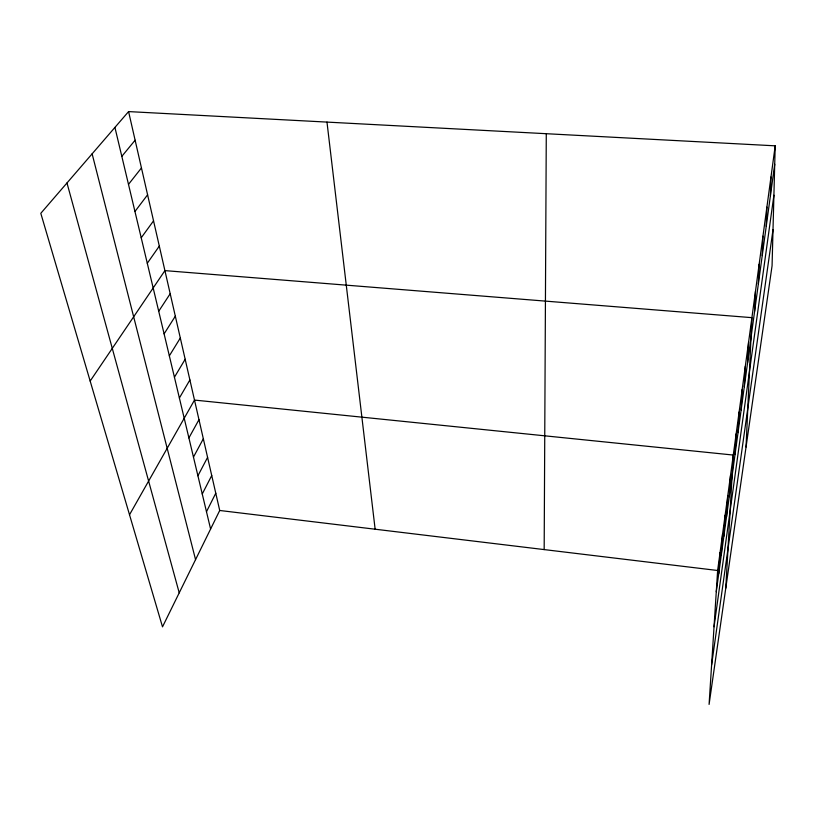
<?xml version="1.0" encoding="UTF-8"?>
<svg xmlns="http://www.w3.org/2000/svg" width="816" height="816" viewBox="0 0 816 816"><rect width="100%" height="100%" fill="white"/><g stroke="black" fill="none" stroke-linecap="round" stroke-linejoin="round"><path stroke-width="1.22" d="M544.17 549.586L546.281 133.702M775.2 145.829L772.069 265.792L709.084 704.412L717.631 570.496L775.2 145.829L128.581 111.588L40.8 213.313L162.506 626.851L219.718 510.479L128.581 111.588M770.406 195.799L770.977 177.011M766.244 226.226L766.897 207.101M762.236 255.581L762.95 236.171M758.36 283.927L759.145 264.251M754.616 311.304L755.463 291.394M746.048 447.015L751.903 317.659L164.914 270.616L90.168 381.052M747.599 362.641L748.558 342.343M744.304 386.723L745.314 366.272M741.112 410.06L742.172 389.477M738.011 432.694L739.123 411.988M725.771 588.214L733.278 455.053L194.494 400.075L129.52 514.763M735.012 454.655L736.154 433.837M729.269 496.648L730.483 475.667M726.526 516.742L727.77 495.7M723.853 536.275L725.128 515.171M718.733 573.73L720.059 552.554M721.252 555.257L722.558 534.123M716.275 591.692L774.721 164.251M714.041 626.77L773.915 195.218M711.593 665.04L773.017 229.633M206.479 511.724L215.781 493.221M202.256 493.986L211.732 475.524M197.911 475.779L207.59 457.378M193.463 457.103L203.337 438.773M188.894 437.927L198.971 419.679M179.387 398.004L189.893 379.94M174.43 377.216L185.171 359.264M169.34 355.837L180.316 338.018M164.108 333.856L175.328 316.18M158.722 311.243L170.197 293.719M147.288 263.252L159.314 246.106M141.219 237.782L153.541 220.84M134.956 211.497L147.594 194.8M128.489 184.365L141.454 167.943M121.819 156.356L135.119 140.219M219.718 510.479L717.631 570.496M66.983 182.968L179.224 592.844M92.126 153.836L195.554 559.623M114.923 127.418L210.599 529.023M326.981 122.094L375.136 529.207"/></g></svg>
